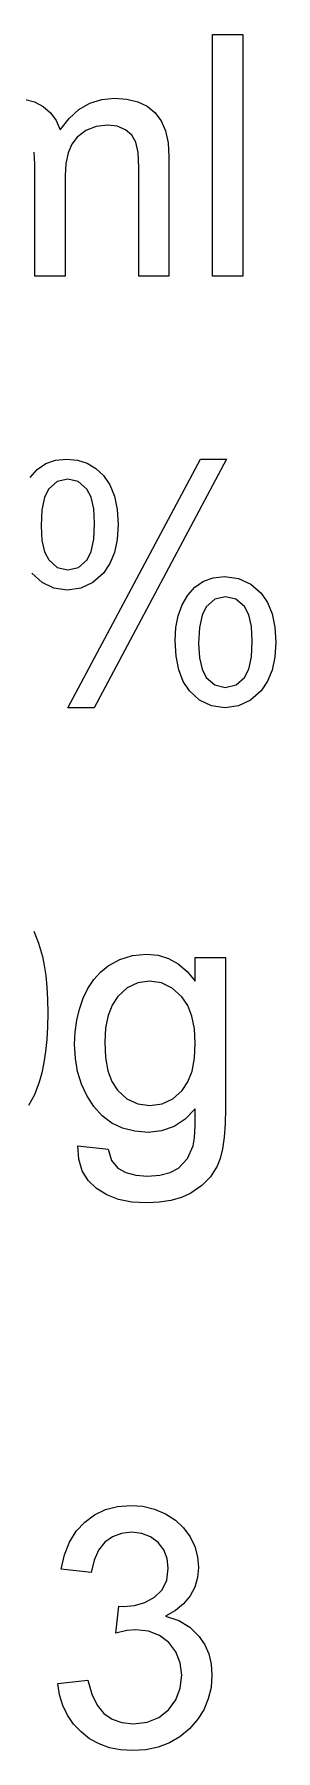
# Model space of a CAD drawing. Extents: x 0 to 297, y 0 to 535.
# Drawn here: x 261.1 to 265.6, y 48.88 to 80.8 of the extents above; entities that cross this region are included whole.
import ezdxf

# ---------------------------------------------------------------- set-up
doc = ezdxf.new("R2010")
doc.units = 0

msp = doc.modelspace()

# ---------------------------------------------------------------- linework, layer by layer
at = {"color": 7, "lineweight": 13}
for points in [[(264.424, 76.3), (264.424, 80.8), (264.986, 80.8), (264.986, 76.3)], [(261.728, 68.276), (264.199, 72.901), (264.686, 72.901), (262.215, 68.276)], [(261.724, 72.526), (261.529, 72.48), (261.368, 72.341), (261.29, 72.183), (261.242, 71.955), (261.226, 71.658), (261.242, 71.387), (261.29, 71.175), (261.37, 71.023), (261.53, 70.885), (261.724, 70.839), (261.923, 70.885), (262.084, 71.024), (262.163, 71.182), (262.211, 71.409), (262.226, 71.703), (262.21, 71.976), (262.163, 72.19), (262.083, 72.342), (261.921, 72.48)], [(263.726, 69.528), (263.741, 69.767), (263.785, 69.987), (263.859, 70.188), (263.962, 70.37), (264.094, 70.52), (264.252, 70.628), (264.437, 70.692), (264.649, 70.714), (264.908, 70.68), (265.136, 70.576), (265.331, 70.404), (265.45, 70.231), (265.534, 70.022), (265.585, 69.776), (265.601, 69.493), (265.584, 69.218), (265.533, 68.976), (265.448, 68.767), (265.328, 68.592), (265.132, 68.417), (264.907, 68.312), (264.652, 68.276), (264.402, 68.311), (264.181, 68.416), (263.991, 68.589), (263.875, 68.765), (263.792, 68.981), (263.743, 69.235)], [(264.664, 70.339), (264.466, 70.293), (264.306, 70.153), (264.227, 69.995), (264.18, 69.768), (264.164, 69.471), (264.18, 69.201), (264.228, 68.99), (264.307, 68.837), (264.468, 68.698), (264.661, 68.651), (264.861, 68.698), (265.022, 68.837), (265.101, 68.995), (265.148, 69.221), (265.164, 69.516), (265.148, 69.789), (265.1, 70.002), (265.02, 70.155), (264.859, 70.293)], [(261.914, 60.127), (262.476, 60.065), (262.539, 59.856), (262.659, 59.713), (262.809, 59.631), (262.992, 59.581), (263.208, 59.565), (263.439, 59.581), (263.632, 59.631), (263.786, 59.713), (263.957, 59.892), (264.062, 60.129), (264.086, 60.278), (264.099, 60.507), (264.101, 60.815), (263.914, 60.623), (263.705, 60.487), (263.475, 60.405), (263.223, 60.377), (262.973, 60.397), (262.746, 60.454), (262.544, 60.551), (262.365, 60.686), (262.21, 60.859), (262.081, 61.06), (261.98, 61.276), (261.909, 61.507), (261.866, 61.753), (261.851, 62.015), (261.861, 62.243), (261.892, 62.461), (261.942, 62.671), (262.012, 62.871), (262.101, 63.056), (262.209, 63.218), (262.335, 63.359), (262.478, 63.477), (262.694, 63.595), (262.933, 63.666), (263.195, 63.69), (263.407, 63.67), (263.604, 63.61), (263.785, 63.51), (263.951, 63.37), (264.101, 63.19), (264.101, 63.627), (264.664, 63.627), (264.664, 60.822), (264.658, 60.536), (264.639, 60.286), (264.608, 60.071), (264.565, 59.892), (264.51, 59.748), (264.387, 59.552), (264.224, 59.386), (264.021, 59.248), (263.844, 59.168), (263.648, 59.111), (263.432, 59.076), (263.197, 59.065), (262.921, 59.081), (262.673, 59.131), (262.452, 59.214), (262.259, 59.33), (262.103, 59.479), (261.994, 59.661), (261.931, 59.878)], [(262.414, 62.054), (262.429, 61.768), (262.474, 61.524), (262.549, 61.321), (262.654, 61.159), (262.828, 61.003), (263.029, 60.909), (263.257, 60.877), (263.483, 60.909), (263.683, 61.002), (263.858, 61.158), (263.965, 61.318), (264.041, 61.518), (264.086, 61.757), (264.101, 62.037), (264.086, 62.305), (264.039, 62.538), (263.961, 62.736), (263.851, 62.899), (263.673, 63.061), (263.472, 63.158), (263.248, 63.19), (263.028, 63.158), (262.831, 63.063), (262.657, 62.904), (262.551, 62.743), (262.475, 62.548), (262.429, 62.319)], [(261.537, 50.127), (262.099, 50.189), (262.173, 49.928), (262.272, 49.721), (262.397, 49.567), (262.55, 49.461), (262.735, 49.398), (262.952, 49.377), (263.206, 49.405), (263.424, 49.492), (263.605, 49.637), (263.741, 49.824), (263.822, 50.039), (263.849, 50.281), (263.822, 50.511), (263.742, 50.712), (263.608, 50.886), (263.433, 51.018), (263.229, 51.098), (262.996, 51.125), (262.826, 51.109), (262.619, 51.064), (262.678, 51.564), (262.763, 51.557), (262.97, 51.577), (263.163, 51.635), (263.342, 51.732), (263.485, 51.87), (263.57, 52.05), (263.599, 52.272), (263.578, 52.453), (263.514, 52.612), (263.408, 52.75), (263.269, 52.855), (263.104, 52.918), (262.915, 52.939), (262.727, 52.918), (262.561, 52.856), (262.417, 52.752), (262.3, 52.606), (262.215, 52.418), (262.162, 52.189), (261.599, 52.252), (261.663, 52.518), (261.758, 52.753), (261.884, 52.957), (262.041, 53.128), (262.224, 53.264), (262.427, 53.361), (262.652, 53.42), (262.898, 53.439), (263.127, 53.422), (263.344, 53.37), (263.549, 53.283), (263.731, 53.166), (263.883, 53.024), (264.004, 52.856), (264.091, 52.672), (264.144, 52.481), (264.162, 52.282), (264.144, 52.095), (264.092, 51.92), (264.006, 51.757), (263.885, 51.61), (263.732, 51.484), (263.545, 51.38), (263.792, 51.297), (264.002, 51.171), (264.177, 51), (264.279, 50.847), (264.353, 50.675), (264.397, 50.486), (264.412, 50.278), (264.395, 50.051), (264.344, 49.838), (264.261, 49.639), (264.143, 49.454), (263.992, 49.284), (263.815, 49.137), (263.621, 49.023), (263.409, 48.942), (263.179, 48.893), (262.932, 48.877), (262.709, 48.89), (262.501, 48.932), (262.309, 49.002), (262.133, 49.099), (261.972, 49.225), (261.832, 49.372), (261.719, 49.536), (261.632, 49.716), (261.571, 49.913)]]:
    msp.add_lwpolyline(points, close=True, dxfattribs=at)
for points in [[(260.913, 79.596), (261.106, 79.544), (261.269, 79.457), (261.404, 79.34), (261.51, 79.195), (261.586, 79.022), (261.751, 79.235), (261.934, 79.4), (262.137, 79.518), (262.358, 79.589), (262.598, 79.613), (262.828, 79.596), (263.03, 79.546), (263.204, 79.463), (263.349, 79.346), (263.464, 79.194), (263.546, 79.007), (263.595, 78.783), (263.611, 78.524), (263.611, 76.3), (263.049, 76.3), (263.049, 78.324), (263.035, 78.604), (262.995, 78.794), (262.92, 78.923), (262.801, 79.025), (262.648, 79.091), (262.47, 79.113), (262.254, 79.088), (262.064, 79.013), (261.9, 78.888), (261.801, 78.758), (261.73, 78.595), (261.688, 78.398), (261.674, 78.167), (261.674, 76.3), (261.111, 76.3), (261.111, 78.387), (261.096, 78.609)], [(261.025, 72.555), (261.157, 72.707), (261.315, 72.815), (261.499, 72.88), (261.71, 72.901), (261.907, 72.882), (262.087, 72.824), (262.249, 72.727), (262.393, 72.592), (262.512, 72.419), (262.596, 72.209), (262.647, 71.963), (262.664, 71.681), (262.647, 71.405), (262.596, 71.163), (262.51, 70.955), (262.39, 70.78), (262.194, 70.604), (261.969, 70.499), (261.716, 70.464), (261.465, 70.499), (261.245, 70.602), (261.054, 70.775)], [(261.094, 64.12), (261.18, 63.899), (261.252, 63.651), (261.288, 63.483), (261.316, 63.294), (261.336, 63.082), (261.347, 62.849), (261.351, 62.594), (261.347, 62.34), (261.334, 62.102), (261.312, 61.88), (261.281, 61.674), (261.241, 61.484), (261.192, 61.31), (261.103, 61.076), (260.993, 60.874)]]:
    msp.add_lwpolyline(points, dxfattribs=at)

doc.saveas('drawing.dxf')
